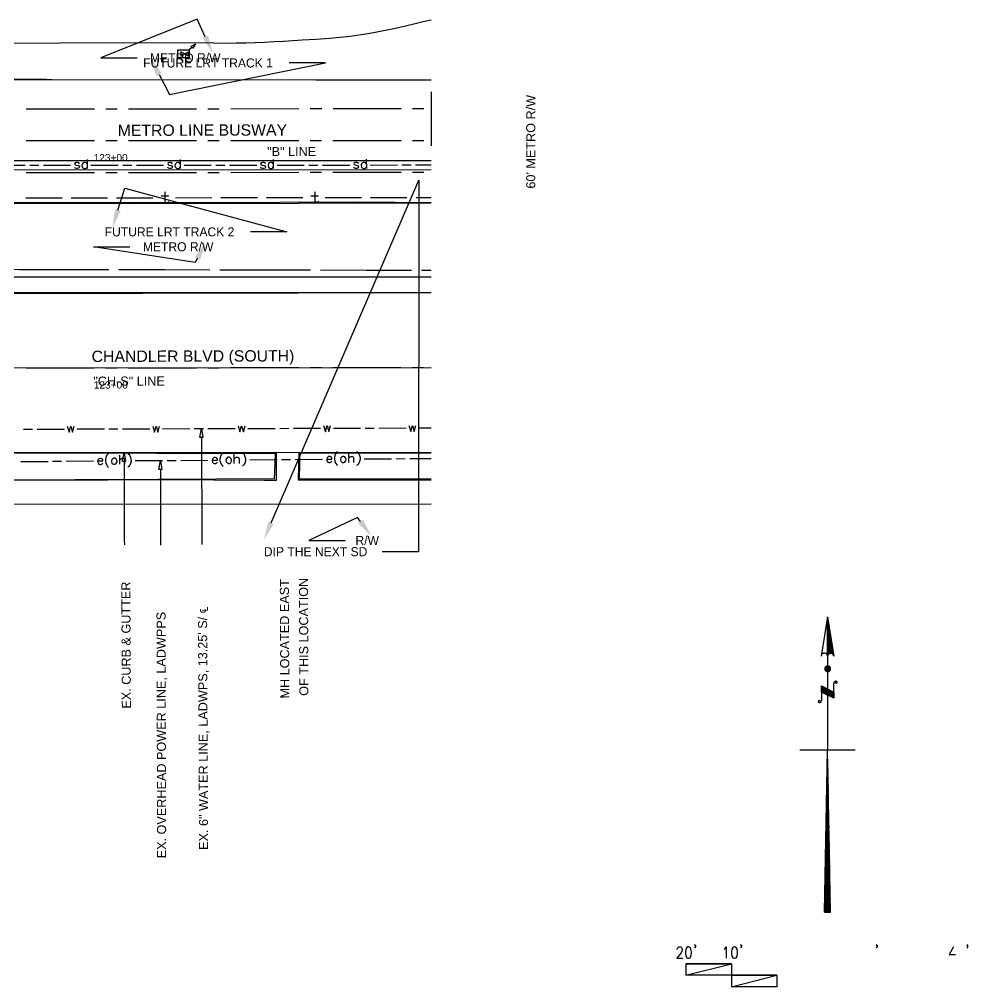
# Model space of a CAD drawing. Header units: feet. Extents: x 0 to 650, y -1 to 437.
# Drawn here: x 440.8 to 649.5, y 78.5 to 291.4 of the extents above; entities that cross this region are included whole.
import ezdxf
from ezdxf import colors
from ezdxf.entities.mleader import LeaderData, LeaderLine
from ezdxf.math import Vec2, Vec3

# ---------------------------------------------------------------- set-up
doc = ezdxf.new("R2010")
doc.units = ezdxf.units.FT
for name, color, linetype in [('AGUA', 5, 'CONTINUOUS'), ('ANOTACION', 8, 'CONTINUOUS'), ('DIGITALIZADO', 7, 'CONTINUOUS'), ('DRENAJE_PLUVIAL', 3, 'CONTINUOUS'), ('EJE_VIA', 7, 'CONTINUOUS'), ('ELECTRICO_AEREO', 1, 'CONTINUOUS'), ('ESTRUCTURAS', 7, 'CONTINUOUS'), ('METRO_RW', 140, 'CONTINUOUS'), ('TELECOM', 30, 'CONTINUOUS'), ('TOPO', 8, 'CONTINUOUS')]:
    doc.layers.add(name, color=color, linetype=linetype)
doc.styles.add('CAD_TEXT', font='Arial')

msp = doc.modelspace()

# ---------------------------------------------------------------- linework, layer by layer
at = {"layer": 'AGUA'}
for p, q in [((441.73, 201.23), (443.73, 201.23)), ((444.73, 201.23), (450.73, 201.23)), ((453.53, 201.27), (459.53, 201.27)), ((460.53, 201.27), (462.53, 201.27)), ((463.53, 201.27), (469.53, 201.3)), ((472.33, 201.3), (478.33, 201.33)), ((479.33, 201.33), (481.33, 201.33)), ((482.33, 201.33), (488.33, 201.37)), ((491.13, 201.37), (497.13, 201.37)), ((498.13, 201.37), (500.13, 201.4)), ((501.13, 201.4), (507.13, 201.4)), ((509.93, 201.4), (515.93, 201.43)), ((516.93, 201.43), (518.93, 201.43)), ((519.93, 201.43), (525.93, 201.47)), ((528.73, 201.47), (531.47, 201.47))]:
    msp.add_line(p, q, dxfattribs=at)
for points in [[(451.37, 201.83), (451.77, 200.5), (452.13, 201.83), (452.53, 200.5), (452.9, 201.83)], [(470.17, 201.87), (470.57, 200.53), (470.93, 201.87), (471.33, 200.53), (471.7, 201.87)], [(488.97, 201.93), (489.37, 200.6), (489.73, 201.93), (490.13, 200.6), (490.5, 201.93)], [(507.77, 201.97), (508.17, 200.63), (508.53, 202), (508.93, 200.67), (509.3, 202)], [(526.57, 202.03), (526.97, 200.7), (527.33, 202.03), (527.73, 200.7), (528.1, 202.03)]]:
    msp.add_lwpolyline(points, dxfattribs=at)
at = {"layer": 'DIGITALIZADO'}
for points in [[(480.57, 199.33), (480.9, 201.33), (481.23, 199.33), (480.57, 199.33)], [(480.9, 199.33), (480.97, 176.8), (481, 175.8)], [(463.53, 194.07), (463.87, 196.07), (464.2, 194.07), (463.53, 194.07)], [(463.87, 194.07), (463.9, 176.77), (463.93, 175.77)], [(471.53, 192.33), (471.87, 194.33), (472.2, 192.33), (471.53, 192.33)], [(471.87, 192.33), (471.9, 176.7), (471.9, 175.7)]]:
    msp.add_lwpolyline(points, dxfattribs=at)
at = {"layer": 'DRENAJE_PLUVIAL'}
for p, q in [((259.33, 260.2), (531.47, 260.33)), ((455.73, 260.53), (455.73, 258.53)), ((476.23, 260.53), (476.23, 258.53)), ((496.7, 260.53), (496.7, 258.53)), ((517.17, 260.57), (517.2, 258.57)), ((259.33, 258.2), (531.47, 258.33)), ((436.1, 259.27), (442.1, 259.3)), ((443.1, 259.3), (445.1, 259.3)), ((446.1, 259.3), (452.1, 259.3)), ((456.57, 259.3), (462.57, 259.3)), ((463.57, 259.3), (465.57, 259.3)), ((466.57, 259.3), (472.57, 259.3)), ((477.07, 259.3), (483.07, 259.3)), ((484.07, 259.3), (486.07, 259.3)), ((487.07, 259.3), (493.07, 259.3)), ((497.53, 259.3), (503.53, 259.3)), ((504.53, 259.3), (506.53, 259.3)), ((507.53, 259.3), (513.53, 259.3)), ((518.03, 259.3), (524.03, 259.33)), ((525.03, 259.33), (527.03, 259.33)), ((528.03, 259.33), (531.47, 259.33))]:
    msp.add_line(p, q, dxfattribs=at)
for points in [[(454.03, 259.57), (453.93, 259.77), (453.63, 259.87), (453.37, 259.87), (453.07, 259.77), (452.97, 259.57), (453.07, 259.4), (453.27, 259.3), (453.73, 259.2), (453.93, 259.1), (454.03, 258.9), (453.93, 258.63), (453.63, 258.53), (453.37, 258.53), (453.07, 258.63), (452.97, 258.8)], [(455.73, 259.57), (455.53, 259.77), (455.37, 259.87), (455.07, 259.87), (454.87, 259.77), (454.7, 259.57), (454.6, 259.3), (454.6, 259.1), (454.7, 258.8), (454.87, 258.63), (455.07, 258.53), (455.37, 258.53), (455.53, 258.63), (455.73, 258.8)], [(474.5, 259.6), (474.4, 259.77), (474.13, 259.87), (473.83, 259.87), (473.57, 259.77), (473.47, 259.6), (473.57, 259.4), (473.73, 259.3), (474.23, 259.2), (474.4, 259.1), (474.5, 258.93), (474.4, 258.63), (474.13, 258.53), (473.83, 258.53), (473.57, 258.63), (473.47, 258.83)], [(476.23, 259.6), (476.03, 259.77), (475.83, 259.87), (475.57, 259.87), (475.37, 259.77), (475.17, 259.6), (475.07, 259.3), (475.07, 259.1), (475.17, 258.83), (475.37, 258.63), (475.57, 258.53), (475.83, 258.53), (476.03, 258.63), (476.23, 258.83)], [(495, 259.6), (494.9, 259.8), (494.6, 259.87), (494.33, 259.87), (494.03, 259.8), (493.93, 259.6), (494.03, 259.4), (494.23, 259.3), (494.7, 259.2), (494.9, 259.13), (495, 258.93), (494.9, 258.63), (494.6, 258.53), (494.33, 258.53), (494.03, 258.63), (493.93, 258.83)], [(496.7, 259.6), (496.5, 259.8), (496.33, 259.87), (496.03, 259.87), (495.83, 259.8), (495.67, 259.6), (495.57, 259.3), (495.57, 259.13), (495.67, 258.83), (495.83, 258.63), (496.03, 258.53), (496.33, 258.53), (496.5, 258.63), (496.7, 258.83)], [(515.47, 259.6), (515.37, 259.8), (515.1, 259.9), (514.8, 259.9), (514.5, 259.8), (514.43, 259.6), (514.5, 259.4), (514.7, 259.33), (515.17, 259.23), (515.37, 259.13), (515.47, 258.93), (515.37, 258.67), (515.1, 258.57), (514.8, 258.57), (514.5, 258.67), (514.43, 258.83)], [(517.17, 259.6), (517, 259.8), (516.8, 259.9), (516.5, 259.9), (516.33, 259.8), (516.13, 259.6), (516.03, 259.33), (516.03, 259.13), (516.13, 258.83), (516.33, 258.67), (516.5, 258.57), (516.8, 258.57), (517, 258.67), (517.17, 258.83)]]:
    msp.add_lwpolyline(points, dxfattribs=at)
at = {"layer": 'EJE_VIA'}
for p, q in [((457.33, 264.63), (442.33, 264.63)), ((462.33, 264.63), (459.83, 264.63)), ((479.83, 264.63), (464.83, 264.63)), ((484.83, 264.63), (482.33, 264.63)), ((502.33, 264.67), (487.33, 264.63)), ((507.33, 264.67), (504.83, 264.67)), ((524.87, 264.67), (509.83, 264.67)), ((529.87, 264.67), (527.37, 264.67)), ((457.3, 214.63), (442.3, 214.63)), ((462.3, 214.63), (459.8, 214.63)), ((479.8, 214.63), (464.8, 214.63)), ((484.8, 214.63), (482.3, 214.63)), ((502.3, 214.67), (487.3, 214.67)), ((507.3, 214.67), (504.8, 214.67)), ((524.8, 214.67), (509.8, 214.67)), ((529.8, 214.67), (527.3, 214.67))]:
    msp.add_line(p, q, dxfattribs=at)
msp.add_lwpolyline([(531.47, 214.67), (331.77, 214.57), (131.87, 214.5)], dxfattribs=at)
at = {"layer": 'ELECTRICO_AEREO'}
for p, q in [((513.3, 193.87), (513.3, 195.87)), ((441.13, 194.07), (447.13, 194.1)), ((448.13, 194.13), (450.13, 194.13)), ((451.13, 194.13), (457.13, 194.2)), ((462.9, 193.47), (462.9, 195.47)), ((466.33, 194.27), (472.33, 194.3)), ((473.33, 194.3), (475.33, 194.33)), ((476.33, 194.33), (482.33, 194.4)), ((488.1, 193.67), (488.1, 195.67)), ((491.53, 194.47), (497.53, 194.5)), ((498.53, 194.5), (500.53, 194.53)), ((501.53, 194.53), (507.53, 194.6)), ((516.73, 194.67), (522.73, 194.7)), ((523.73, 194.7), (525.73, 194.73)), ((526.73, 194.73), (531.47, 194.77))]:
    msp.add_line(p, q, dxfattribs=at)
for points in [[(460.43, 195.83), (460.23, 195.63), (460.03, 195.37), (459.87, 194.97), (459.77, 194.5), (459.77, 194.1), (459.87, 193.63), (460.07, 193.27), (460.23, 192.97), (460.43, 192.8)], [(464.7, 195.87), (464.9, 195.67), (465.1, 195.4), (465.27, 195), (465.37, 194.53), (465.4, 194.17), (465.3, 193.67), (465.1, 193.3), (464.93, 193), (464.73, 192.83)], [(485.63, 196.03), (485.43, 195.83), (485.23, 195.57), (485.07, 195.17), (484.97, 194.7), (484.97, 194.3), (485.07, 193.83), (485.27, 193.47), (485.47, 193.17), (485.63, 193)], [(489.9, 196.07), (490.1, 195.87), (490.3, 195.6), (490.47, 195.2), (490.57, 194.73), (490.6, 194.37), (490.5, 193.87), (490.3, 193.5), (490.13, 193.2), (489.93, 193.03)], [(510.83, 196.23), (510.63, 196.03), (510.43, 195.77), (510.27, 195.37), (510.17, 194.9), (510.17, 194.5), (510.27, 194.03), (510.47, 193.67), (510.67, 193.37), (510.83, 193.2)], [(515.1, 196.27), (515.3, 196.07), (515.5, 195.8), (515.7, 195.4), (515.8, 194.93), (515.8, 194.57), (515.7, 194.07), (515.5, 193.7), (515.33, 193.4), (515.13, 193.23)], [(458.03, 194.2), (459.2, 194.2), (459.2, 194.4), (459.1, 194.6), (458.8, 194.77), (458.53, 194.77), (458.33, 194.67), (458.13, 194.5), (458.03, 194.2), (458.07, 194), (458.13, 193.73), (458.33, 193.53), (458.53, 193.43), (458.83, 193.43), (459, 193.53), (459.2, 193.73)], [(461.57, 194.8), (461.37, 194.7), (461.2, 194.5), (461.1, 194.23), (461.1, 194.03), (461.2, 193.73), (461.4, 193.57), (461.57, 193.47), (461.87, 193.47), (462.07, 193.57), (462.23, 193.77), (462.33, 194.03), (462.33, 194.23), (462.23, 194.5), (462.03, 194.7), (461.87, 194.8), (461.57, 194.8)], [(462.9, 194.43), (463.2, 194.7), (463.37, 194.8), (463.67, 194.8), (463.87, 194.73), (463.97, 194.43), (463.97, 193.47)], [(483.27, 194.4), (484.4, 194.4), (484.4, 194.6), (484.3, 194.8), (484, 194.97), (483.73, 194.97), (483.53, 194.87), (483.33, 194.7), (483.27, 194.4), (483.27, 194.2), (483.33, 193.93), (483.53, 193.73), (483.73, 193.63), (484.03, 193.63), (484.2, 193.73), (484.4, 193.93)], [(486.77, 195), (486.57, 194.9), (486.4, 194.7), (486.3, 194.43), (486.3, 194.23), (486.4, 193.93), (486.6, 193.77), (486.77, 193.67), (487.07, 193.67), (487.27, 193.77), (487.43, 193.97), (487.53, 194.23), (487.53, 194.43), (487.43, 194.7), (487.23, 194.9), (487.07, 195), (486.77, 195)], [(488.1, 194.63), (488.4, 194.9), (488.57, 195), (488.87, 195), (489.07, 194.93), (489.17, 194.63), (489.17, 193.67)], [(508.47, 194.6), (509.6, 194.6), (509.6, 194.8), (509.5, 195), (509.2, 195.17), (508.93, 195.17), (508.73, 195.07), (508.53, 194.87), (508.47, 194.6), (508.47, 194.4), (508.57, 194.13), (508.73, 193.93), (508.93, 193.83), (509.23, 193.83), (509.4, 193.93), (509.6, 194.13)], [(511.97, 195.2), (511.77, 195.1), (511.6, 194.9), (511.5, 194.63), (511.5, 194.43), (511.6, 194.13), (511.8, 193.97), (511.97, 193.87), (512.27, 193.87), (512.47, 193.97), (512.63, 194.17), (512.73, 194.43), (512.73, 194.63), (512.63, 194.9), (512.43, 195.1), (512.27, 195.2), (511.97, 195.2)], [(513.3, 194.83), (513.6, 195.1), (513.77, 195.2), (514.07, 195.2), (514.27, 195.13), (514.37, 194.83), (514.37, 193.87)]]:
    msp.add_lwpolyline(points, dxfattribs=at)
at = {"layer": 'ESTRUCTURAS'}
for p, q in [((476.33, 284.23), (476.37, 283.23)), ((478.07, 283.23), (476.33, 284.23)), ((476.37, 283.23), (478.07, 284.23)), ((478.07, 284.23), (478.07, 283.23)), ((618.7, 159.9), (617.3, 151.23)), ((618.7, 159.9), (618.7, 130.63)), ((618.7, 159.07), (618.83, 159.17)), ((618.83, 159.03), (618.7, 159.17)), ((618.7, 158.87), (618.83, 159)), ((618.87, 158.83), (618.7, 159)), ((618.7, 158.7), (618.87, 158.87)), ((618.9, 158.6), (618.7, 158.8)), ((618.7, 158.53), (618.9, 158.7)), ((618.93, 158.4), (618.7, 158.63)), ((618.7, 158.33), (618.93, 158.53)), ((618.97, 158.2), (618.7, 158.47)), ((618.7, 158.17), (618.93, 158.4)), ((619, 157.97), (618.7, 158.27)), ((618.7, 157.97), (618.97, 158.23)), ((619.03, 157.77), (618.7, 158.1)), ((618.7, 157.8), (619, 158.07)), ((618.7, 157.63), (619, 157.93)), ((619.07, 157.57), (618.7, 157.93)), ((618.7, 157.43), (619.03, 157.77)), ((619.1, 157.33), (618.7, 157.73)), ((618.7, 157.27), (619.07, 157.6)), ((619.13, 157.13), (618.7, 157.57)), ((618.7, 157.07), (619.1, 157.47)), ((619.17, 156.9), (618.7, 157.37)), ((618.7, 156.9), (619.1, 157.3)), ((619.2, 156.7), (618.7, 157.2)), ((618.7, 156.73), (619.13, 157.17)), ((619.23, 156.5), (618.7, 157.03)), ((618.7, 156.53), (619.17, 157)), ((618.7, 156.37), (619.2, 156.83)), ((619.27, 156.27), (618.7, 156.83)), ((618.7, 156.17), (619.2, 156.7)), ((619.3, 156.07), (618.7, 156.67)), ((618.7, 156), (619.23, 156.53)), ((619.33, 155.83), (618.7, 156.47)), ((618.7, 155.83), (619.27, 156.37)), ((619.37, 155.63), (618.7, 156.3)), ((618.7, 155.63), (619.3, 156.23)), ((619.4, 155.43), (618.7, 156.13)), ((618.7, 155.47), (619.3, 156.07)), ((619.43, 155.2), (618.7, 155.93)), ((618.7, 155.3), (619.33, 155.9)), ((618.7, 155.1), (619.37, 155.77)), ((619.47, 155), (618.7, 155.77)), ((618.7, 154.93), (619.37, 155.6)), ((619.5, 154.8), (618.7, 155.57)), ((618.7, 154.73), (619.4, 155.43)), ((619.53, 154.57), (618.7, 155.4)), ((618.7, 154.57), (619.43, 155.3)), ((619.57, 154.37), (618.7, 155.23)), ((618.7, 154.4), (619.47, 155.13)), ((619.6, 154.13), (618.7, 155.03)), ((618.7, 154.2), (619.47, 154.97)), ((619.63, 153.93), (618.7, 154.87)), ((618.7, 154.03), (619.5, 154.83)), ((619.67, 153.73), (618.7, 154.7)), ((618.7, 153.83), (619.53, 154.67)), ((618.7, 153.67), (619.57, 154.5)), ((619.7, 153.5), (618.7, 154.5)), ((618.7, 153.5), (619.57, 154.37)), ((619.73, 153.3), (618.7, 154.33)), ((618.7, 153.3), (619.6, 154.2)), ((619.77, 153.07), (618.7, 154.13)), ((618.7, 153.13), (619.63, 154.03)), ((619.8, 152.87), (618.7, 153.97)), ((618.7, 152.97), (619.63, 153.9)), ((619.83, 152.67), (618.7, 153.8)), ((618.7, 152.77), (619.67, 153.73)), ((619.87, 152.43), (618.7, 153.6)), ((618.7, 152.6), (619.7, 153.57)), ((618.7, 152.4), (619.73, 153.43)), ((619.9, 152.23), (618.7, 153.43)), ((618.7, 152.23), (619.73, 153.27)), ((619.93, 152), (618.7, 153.23)), ((618.7, 152.07), (619.77, 153.1)), ((619.97, 151.8), (618.7, 153.07)), ((618.7, 151.87), (619.8, 152.97)), ((620, 151.6), (618.7, 152.9)), ((618.7, 151.7), (619.83, 152.8)), ((619.53, 151.87), (618.7, 152.7)), ((618.7, 151.5), (619.83, 152.63)), ((619.37, 151.87), (618.7, 152.53)), ((619.2, 151.87), (618.7, 152.37)), ((619.07, 151.8), (618.7, 152.17)), ((618.97, 151.73), (618.7, 152)), ((618.87, 151.63), (618.7, 151.8)), ((618.8, 151.53), (618.7, 151.63)), ((619.23, 151.87), (619.87, 152.5)), ((619.43, 151.87), (619.9, 152.33)), ((619.6, 151.87), (619.9, 152.17)), ((619.7, 151.8), (619.93, 152.03)), ((619.8, 151.7), (619.97, 151.87)), ((618.1, 148.6), (618.6, 149.07)), ((618.1, 148.4), (618.7, 149)), ((618.7, 148.77), (618.47, 149.03)), ((618.7, 148.97), (618.6, 149.1)), ((618.7, 149), (618.8, 149.1)), ((618.7, 148.8), (618.97, 149.07)), ((618.7, 148.63), (619.07, 149)), ((619.37, 148.5), (618.77, 149.1)), ((619.3, 148.77), (619.03, 149)), ((618.7, 148), (618.1, 148.6)), ((618.7, 147.83), (618.1, 148.43)), ((618.13, 148.23), (618.7, 148.8)), ((618.7, 148.2), (618.17, 148.73)), ((618.47, 147.9), (618.17, 148.17)), ((618.2, 148.1), (618.7, 148.63)), ((618.7, 148.4), (618.23, 148.87)), ((618.27, 148), (618.7, 148.43)), ((618.7, 148.6), (618.33, 148.97)), ((618.4, 147.93), (618.7, 148.23)), ((618.53, 147.87), (618.7, 148.03)), ((619.37, 148.33), (618.7, 148.97)), ((618.7, 148.43), (619.2, 148.9)), ((618.7, 148.23), (619.27, 148.8)), ((619.3, 148.2), (618.7, 148.77)), ((618.7, 148.03), (619.33, 148.67)), ((619.23, 148.07), (618.7, 148.6)), ((618.7, 147.87), (619.37, 148.5)), ((619.13, 147.97), (618.7, 148.4)), ((619.03, 147.9), (618.7, 148.2)), ((618.87, 147.83), (618.7, 148)), ((618.9, 147.83), (619.33, 148.3)), ((617.33, 143.3), (617.33, 144.73)), ((617.33, 144.73), (620.1, 143.33)), ((617.33, 144.73), (617.33, 141.5)), ((620.1, 142.03), (620.1, 145.27)), ((617.33, 144.6), (617.47, 144.7)), ((617.33, 144.4), (617.57, 144.63)), ((618.7, 143.23), (617.33, 144.6)), ((617.33, 144.2), (617.7, 144.57)), ((617.33, 144), (617.83, 144.5)), ((617.33, 143.83), (617.97, 144.43)), ((618.7, 143.03), (617.33, 144.4)), ((617.33, 143.63), (618.1, 144.37)), ((617.33, 143.43), (618.2, 144.3)), ((618.7, 142.83), (617.33, 144.2)), ((618.67, 142.7), (617.33, 144)), ((618.33, 142.83), (617.33, 143.83)), ((617.97, 143), (617.33, 143.63)), ((617.6, 143.17), (617.33, 143.43)), ((617.4, 143.27), (618.33, 144.23)), ((618.7, 143.4), (617.43, 144.7)), ((617.5, 143.23), (618.47, 144.17)), ((617.63, 143.17), (618.6, 144.1)), ((617.77, 143.1), (618.7, 144.03)), ((618.7, 143.6), (617.83, 144.5)), ((617.9, 143.03), (618.7, 143.83)), ((618.03, 142.97), (618.7, 143.63)), ((618.17, 142.9), (618.7, 143.47)), ((618.7, 143.8), (618.2, 144.3)), ((618.3, 142.87), (618.7, 143.27)), ((618.43, 142.8), (618.7, 143.07)), ((618.57, 142.73), (618.7, 142.87)), ((618.7, 144), (618.6, 144.1)), ((620.1, 142.6), (618.7, 144)), ((618.7, 143.83), (618.83, 143.97)), ((618.7, 143.63), (618.97, 143.9)), ((618.7, 143.47), (619.1, 143.83)), ((620.1, 142.43), (618.7, 143.8)), ((618.7, 143.27), (619.23, 143.77)), ((618.7, 143.07), (619.37, 143.73)), ((618.7, 142.87), (619.5, 143.67)), ((618.7, 142.7), (619.6, 143.6)), ((620.1, 142.23), (618.7, 143.6)), ((620.1, 142.03), (618.7, 143.4)), ((619.73, 142.2), (618.7, 143.23)), ((619.4, 142.37), (618.7, 143.03)), ((619.03, 142.53), (618.7, 142.83)), ((618.83, 142.6), (619.73, 143.53)), ((620.1, 142.8), (618.97, 143.9)), ((618.97, 142.57), (619.87, 143.47)), ((619.1, 142.5), (620, 143.4)), ((619.23, 142.43), (620.1, 143.3)), ((620.1, 143), (619.37, 143.7)), ((619.37, 142.37), (620.1, 143.1)), ((619.47, 142.3), (620.1, 142.93)), ((619.6, 142.27), (620.1, 142.73)), ((620.1, 143.2), (619.77, 143.5)), ((619.73, 142.2), (620.1, 142.53)), ((619.87, 142.13), (620.1, 142.33)), ((620, 142.07), (620.1, 142.17)), ((612.6, 130.63), (624.8, 130.63)), ((618.03, 94.9), (618.7, 130.63)), ((618.67, 128.27), (618.77, 128.37)), ((618.77, 128.23), (618.67, 128.33)), ((618.67, 128.07), (618.77, 128.17)), ((618.77, 128.03), (618.67, 128.13)), ((618.67, 127.9), (618.77, 128)), ((618.77, 127.83), (618.67, 127.97)), ((618.67, 127.7), (618.77, 127.8)), ((618.77, 127.67), (618.67, 127.77)), ((618.6, 125.53), (618.8, 125.73)), ((618.8, 125.5), (618.6, 125.7)), ((618.63, 127.5), (618.77, 127.6)), ((618.63, 127.3), (618.77, 127.43)), ((618.77, 127.27), (618.63, 127.4)), ((618.63, 127.1), (618.77, 127.23)), ((618.77, 127.07), (618.63, 127.2)), ((618.63, 126.9), (618.77, 127.03)), ((618.77, 126.87), (618.63, 127)), ((618.63, 126.7), (618.77, 126.87)), ((618.77, 126.67), (618.63, 126.83)), ((618.63, 126.53), (618.77, 126.67)), ((618.8, 126.47), (618.63, 126.63)), ((618.63, 126.33), (618.8, 126.47)), ((618.8, 126.3), (618.63, 126.43)), ((618.63, 126.13), (618.8, 126.3)), ((618.8, 126.1), (618.63, 126.27)), ((618.63, 125.93), (618.8, 126.1)), ((618.8, 125.9), (618.63, 126.07)), ((618.63, 125.73), (618.8, 125.93)), ((618.8, 125.7), (618.63, 125.87)), ((618.77, 127.47), (618.67, 127.57)), ((618.57, 123.8), (618.83, 124.03)), ((618.57, 123.6), (618.83, 123.83)), ((618.83, 123.57), (618.57, 123.8)), ((618.57, 123.4), (618.83, 123.67)), ((618.83, 123.37), (618.57, 123.63)), ((618.57, 123.2), (618.83, 123.47)), ((618.6, 125.33), (618.8, 125.53)), ((618.8, 125.3), (618.6, 125.5)), ((618.6, 125.17), (618.8, 125.37)), ((618.8, 125.1), (618.6, 125.33)), ((618.6, 124.97), (618.8, 125.17)), ((618.8, 124.93), (618.6, 125.13)), ((618.6, 124.77), (618.8, 124.97)), ((618.83, 124.73), (618.6, 124.93)), ((618.6, 124.57), (618.83, 124.8)), ((618.83, 124.53), (618.6, 124.77)), ((618.6, 124.37), (618.83, 124.6)), ((618.83, 124.33), (618.6, 124.57)), ((618.6, 124.17), (618.83, 124.4)), ((618.83, 124.13), (618.6, 124.37)), ((618.6, 123.97), (618.83, 124.23)), ((618.83, 123.93), (618.6, 124.2)), ((618.83, 123.73), (618.6, 124)), ((618.53, 122.03), (618.87, 122.33)), ((618.53, 121.83), (618.87, 122.17)), ((618.87, 121.8), (618.53, 122.13)), ((618.53, 121.63), (618.87, 121.97)), ((618.87, 121.6), (618.53, 121.93)), ((618.53, 121.43), (618.87, 121.77)), ((618.87, 121.4), (618.53, 121.73)), ((618.53, 121.23), (618.87, 121.6)), ((618.9, 121.2), (618.53, 121.57)), ((618.53, 121.07), (618.87, 121.4)), ((618.9, 121.03), (618.53, 121.37)), ((618.83, 123.17), (618.57, 123.43)), ((618.57, 123), (618.83, 123.3)), ((618.87, 122.97), (618.57, 123.23)), ((618.57, 122.8), (618.83, 123.1)), ((618.87, 122.77), (618.57, 123.07)), ((618.57, 122.6), (618.87, 122.9)), ((618.87, 122.57), (618.57, 122.87)), ((618.57, 122.43), (618.87, 122.73)), ((618.87, 122.37), (618.57, 122.7)), ((618.57, 122.23), (618.87, 122.53)), ((618.87, 122.2), (618.57, 122.5)), ((618.87, 122), (618.57, 122.3)), ((618.5, 120.27), (618.9, 120.67)), ((618.5, 120.07), (618.9, 120.47)), ((618.5, 119.87), (618.9, 120.27)), ((618.9, 119.83), (618.5, 120.23)), ((618.5, 119.7), (618.9, 120.1)), ((618.9, 119.67), (618.5, 120.07)), ((618.5, 119.5), (618.9, 119.9)), ((618.9, 119.47), (618.5, 119.87)), ((618.5, 119.3), (618.9, 119.7)), ((618.93, 119.27), (618.5, 119.67)), ((618.5, 119.1), (618.9, 119.53)), ((618.93, 119.07), (618.5, 119.5)), ((618.5, 118.9), (618.93, 119.33)), ((618.93, 118.87), (618.5, 119.3)), ((618.53, 120.87), (618.9, 121.2)), ((618.9, 120.83), (618.53, 121.17)), ((618.53, 120.67), (618.9, 121.03)), ((618.9, 120.63), (618.53, 121)), ((618.53, 120.47), (618.9, 120.83)), ((618.9, 120.43), (618.53, 120.8)), ((618.9, 120.23), (618.53, 120.6)), ((618.9, 120.03), (618.53, 120.43)), ((618.43, 116.77), (618.97, 117.27)), ((618.43, 116.57), (618.97, 117.07)), ((618.47, 118.5), (618.93, 118.97)), ((618.47, 118.33), (618.93, 118.77)), ((618.47, 118.13), (618.93, 118.57)), ((618.93, 118.1), (618.47, 118.53)), ((618.47, 117.93), (618.93, 118.4)), ((618.93, 117.9), (618.47, 118.37)), ((618.47, 117.73), (618.93, 118.2)), ((618.93, 117.7), (618.47, 118.17)), ((618.47, 117.53), (618.93, 118.03)), ((618.97, 117.5), (618.47, 118)), ((618.47, 117.33), (618.93, 117.83)), ((618.97, 117.3), (618.47, 117.8)), ((618.47, 117.13), (618.97, 117.63)), ((618.97, 117.1), (618.47, 117.6)), ((618.47, 116.97), (618.97, 117.47)), ((618.97, 116.93), (618.47, 117.43)), ((618.97, 116.73), (618.47, 117.23)), ((618.5, 118.7), (618.93, 119.13)), ((618.93, 118.67), (618.5, 119.1)), ((618.93, 118.47), (618.5, 118.93)), ((618.93, 118.3), (618.5, 118.73)), ((618.4, 115), (619, 115.57)), ((618.4, 114.8), (619, 115.4)), ((618.4, 114.6), (619, 115.2)), ((618.4, 114.4), (619, 115)), ((619, 114.37), (618.4, 114.97)), ((618.43, 116.37), (618.97, 116.9)), ((618.43, 116.17), (618.97, 116.7)), ((618.97, 116.13), (618.43, 116.67)), ((618.43, 115.97), (618.97, 116.5)), ((618.97, 115.93), (618.43, 116.47)), ((618.43, 115.77), (618.97, 116.33)), ((619, 115.73), (618.43, 116.3)), ((618.43, 115.6), (618.97, 116.13)), ((619, 115.57), (618.43, 116.1)), ((618.43, 115.4), (618.97, 115.93)), ((619, 115.37), (618.43, 115.9)), ((618.43, 115.2), (619, 115.77)), ((619, 115.17), (618.43, 115.73)), ((619, 114.97), (618.43, 115.53)), ((619, 114.77), (618.43, 115.37)), ((619, 114.57), (618.43, 115.17)), ((618.97, 116.53), (618.47, 117.03)), ((618.97, 116.33), (618.47, 116.87)), ((618.37, 113.03), (619.03, 113.7)), ((618.37, 112.87), (619.03, 113.5)), ((618.37, 112.67), (619.03, 113.33)), ((618.37, 112.47), (619.03, 113.13)), ((619.03, 112.43), (618.37, 113.1)), ((618.37, 112.27), (619.03, 112.93)), ((619.07, 112.23), (618.37, 112.9)), ((618.4, 114.23), (619, 114.83)), ((619, 114.2), (618.4, 114.8)), ((618.4, 114.03), (619, 114.63)), ((619.03, 114), (618.4, 114.6)), ((618.4, 113.83), (619, 114.43)), ((619.03, 113.8), (618.4, 114.4)), ((618.4, 113.63), (619, 114.27)), ((619.03, 113.6), (618.4, 114.23)), ((618.4, 113.43), (619, 114.07)), ((619.03, 113.4), (618.4, 114.03)), ((618.4, 113.23), (619.03, 113.87)), ((619.03, 113.2), (618.4, 113.83)), ((619.03, 113), (618.4, 113.67)), ((619.03, 112.83), (618.4, 113.47)), ((619.03, 112.63), (618.4, 113.27)), ((618.33, 111.3), (619.07, 112)), ((618.33, 111.1), (619.07, 111.8)), ((618.33, 110.9), (619.07, 111.63)), ((618.33, 110.7), (619.07, 111.43)), ((619.07, 110.67), (618.33, 111.4)), ((618.33, 110.5), (619.07, 111.23)), ((619.1, 110.47), (618.33, 111.2)), ((618.33, 110.33), (619.07, 111.07)), ((619.1, 110.27), (618.33, 111.03)), ((618.33, 110.13), (619.07, 110.87)), ((619.1, 110.1), (618.33, 110.83)), ((618.33, 109.93), (619.07, 110.7)), ((618.37, 112.07), (619.03, 112.77)), ((619.07, 112.03), (618.37, 112.73)), ((618.37, 111.87), (619.03, 112.57)), ((619.07, 111.83), (618.37, 112.53)), ((618.37, 111.7), (619.03, 112.37)), ((619.07, 111.63), (618.37, 112.33)), ((618.37, 111.5), (619.07, 112.2)), ((619.07, 111.47), (618.37, 112.17)), ((619.07, 111.27), (618.37, 111.97)), ((619.07, 111.07), (618.37, 111.77)), ((619.07, 110.87), (618.37, 111.6)), ((618.27, 107.77), (619.13, 108.6)), ((618.3, 109.53), (619.1, 110.3)), ((618.3, 109.33), (619.1, 110.13)), ((618.3, 109.13), (619.1, 109.93)), ((618.3, 108.97), (619.1, 109.73)), ((618.3, 108.77), (619.1, 109.57)), ((619.1, 108.73), (618.3, 109.53)), ((618.3, 108.57), (619.1, 109.37)), ((619.13, 108.53), (618.3, 109.33)), ((618.3, 108.37), (619.1, 109.17)), ((619.13, 108.33), (618.3, 109.13)), ((618.3, 108.17), (619.1, 109)), ((619.13, 108.13), (618.3, 108.97)), ((618.3, 107.97), (619.1, 108.8)), ((619.13, 107.93), (618.3, 108.77)), ((619.13, 107.73), (618.3, 108.57)), ((619.1, 109.9), (618.33, 110.67)), ((618.33, 109.73), (619.07, 110.5)), ((619.1, 109.7), (618.33, 110.47)), ((619.1, 109.5), (618.33, 110.27)), ((619.1, 109.3), (618.33, 110.1)), ((619.1, 109.1), (618.33, 109.9)), ((619.1, 108.9), (618.33, 109.7)), ((618.23, 106.03), (619.13, 106.93)), ((618.23, 105.83), (619.17, 106.73)), ((618.23, 105.63), (619.17, 106.53)), ((618.27, 107.6), (619.13, 108.43)), ((618.27, 107.4), (619.13, 108.23)), ((618.27, 107.2), (619.13, 108.07)), ((618.27, 107), (619.13, 107.87)), ((619.13, 106.97), (618.27, 107.83)), ((618.27, 106.8), (619.13, 107.67)), ((619.17, 106.77), (618.27, 107.63)), ((618.27, 106.6), (619.13, 107.5)), ((619.17, 106.57), (618.27, 107.47)), ((618.27, 106.4), (619.13, 107.3)), ((619.17, 106.37), (618.27, 107.27)), ((618.27, 106.23), (619.13, 107.1)), ((619.17, 106.17), (618.27, 107.07)), ((619.17, 106), (618.27, 106.9)), ((619.17, 105.8), (618.27, 106.7)), ((619.17, 105.6), (618.27, 106.5)), ((619.13, 107.53), (618.3, 108.4)), ((619.13, 107.37), (618.3, 108.2)), ((619.13, 107.17), (618.3, 108.03)), ((618.2, 104.27), (619.17, 105.23)), ((618.2, 104.07), (619.2, 105.03)), ((618.2, 103.87), (619.2, 104.87)), ((618.2, 103.67), (619.2, 104.67)), ((618.2, 103.5), (619.2, 104.47)), ((618.2, 103.3), (619.2, 104.3)), ((618.23, 105.43), (619.17, 106.37)), ((618.23, 105.23), (619.17, 106.17)), ((618.23, 105.03), (619.17, 105.97)), ((619.2, 105), (618.23, 105.93)), ((618.23, 104.87), (619.17, 105.8)), ((619.2, 104.8), (618.23, 105.77)), ((618.23, 104.67), (619.17, 105.6)), ((619.2, 104.63), (618.23, 105.57)), ((618.23, 104.47), (619.17, 105.43)), ((619.2, 104.43), (618.23, 105.4)), ((619.2, 104.23), (618.23, 105.2)), ((619.2, 104.03), (618.23, 105)), ((619.2, 103.83), (618.23, 104.83)), ((619.2, 103.63), (618.23, 104.63)), ((619.2, 103.43), (618.23, 104.43)), ((619.17, 105.4), (618.27, 106.33)), ((619.17, 105.2), (618.27, 106.13)), ((618.17, 102.5), (619.2, 103.53)), ((618.17, 102.3), (619.2, 103.37)), ((618.17, 102.13), (619.23, 103.17)), ((618.17, 101.93), (619.23, 102.97)), ((618.17, 101.73), (619.23, 102.8)), ((618.17, 101.53), (619.23, 102.6)), ((618.17, 101.33), (619.23, 102.4)), ((619.27, 101.3), (618.17, 102.37)), ((618.17, 101.13), (619.23, 102.23)), ((619.27, 101.1), (618.17, 102.2)), ((619.23, 103.27), (618.2, 104.27)), ((618.2, 103.1), (619.2, 104.1)), ((619.23, 103.07), (618.2, 104.07)), ((618.2, 102.9), (619.2, 103.9)), ((619.23, 102.87), (618.2, 103.87)), ((618.2, 102.7), (619.2, 103.73)), ((619.23, 102.67), (618.2, 103.7)), ((619.23, 102.47), (618.2, 103.5)), ((619.23, 102.27), (618.2, 103.3)), ((619.23, 102.1), (618.2, 103.13)), ((619.23, 101.9), (618.2, 102.93)), ((619.23, 101.7), (618.2, 102.77)), ((619.27, 101.5), (618.2, 102.57)), ((618.13, 100.57), (619.23, 101.67)), ((618.13, 100.37), (619.27, 101.47)), ((618.13, 100.17), (619.27, 101.27)), ((618.13, 99.97), (619.27, 101.1)), ((618.13, 99.77), (619.27, 100.9)), ((618.13, 99.57), (619.27, 100.73)), ((619.3, 99.53), (618.13, 100.7)), ((618.13, 99.4), (619.27, 100.53)), ((619.3, 99.37), (618.13, 100.5)), ((618.13, 99.2), (619.27, 100.33)), ((619.3, 99.17), (618.13, 100.3)), ((618.13, 99), (619.27, 100.17)), ((619.3, 98.97), (618.13, 100.13)), ((618.17, 100.93), (619.23, 102.03)), ((619.27, 100.9), (618.17, 102)), ((618.17, 100.77), (619.23, 101.83)), ((619.27, 100.73), (618.17, 101.8)), ((619.27, 100.53), (618.17, 101.63)), ((619.27, 100.33), (618.17, 101.43)), ((619.27, 100.13), (618.17, 101.23)), ((619.27, 99.93), (618.17, 101.07)), ((619.3, 99.73), (618.17, 100.87)), ((618.07, 97.03), (619.3, 98.27)), ((618.07, 96.83), (619.3, 98.1)), ((618.1, 98.8), (619.27, 99.97)), ((618.1, 98.6), (619.27, 99.77)), ((618.1, 98.4), (619.3, 99.6)), ((618.1, 98.2), (619.3, 99.4)), ((618.1, 98.03), (619.3, 99.2)), ((618.1, 97.83), (619.3, 99.03)), ((618.1, 97.63), (619.3, 98.83)), ((619.33, 97.6), (618.1, 98.8)), ((618.1, 97.43), (619.3, 98.63)), ((619.33, 97.4), (618.1, 98.6)), ((618.1, 97.23), (619.3, 98.47)), ((619.33, 97.2), (618.1, 98.43)), ((619.33, 97), (618.1, 98.23)), ((619.33, 96.8), (618.1, 98.07)), ((619.3, 98.77), (618.13, 99.93)), ((619.3, 98.57), (618.13, 99.73)), ((619.3, 98.37), (618.13, 99.57)), ((619.3, 98.17), (618.13, 99.37)), ((619.3, 98), (618.13, 99.17)), ((619.33, 97.8), (618.13, 99)), ((618.03, 95.3), (619.33, 96.57)), ((618.03, 95.1), (619.33, 96.4)), ((618.03, 94.9), (619.33, 96.2)), ((618.07, 96.67), (619.33, 97.9)), ((618.07, 96.47), (619.33, 97.7)), ((618.07, 96.27), (619.33, 97.53)), ((618.07, 96.07), (619.33, 97.33)), ((618.07, 95.87), (619.33, 97.13)), ((619.37, 95.83), (618.07, 97.1)), ((618.07, 95.67), (619.33, 96.97)), ((619.37, 95.63), (618.07, 96.93)), ((618.07, 95.47), (619.33, 96.77)), ((619.37, 95.43), (618.07, 96.73)), ((619.37, 95.27), (618.07, 96.53)), ((619.37, 95.07), (618.07, 96.37)), ((619.37, 94.9), (618.07, 96.17)), ((619.17, 94.9), (618.07, 95.97)), ((618.97, 94.9), (618.07, 95.8)), ((619.33, 96.63), (618.1, 97.87)), ((619.33, 96.43), (618.1, 97.67)), ((619.33, 96.23), (618.1, 97.5)), ((619.37, 96.03), (618.1, 97.3)), ((618.23, 94.9), (619.37, 96)), ((618.4, 94.9), (619.37, 95.83)), ((618.4, 94.9), (618.03, 95.23)), ((618.2, 94.9), (618.03, 95.03)), ((618.77, 94.9), (618.07, 95.6)), ((618.6, 94.9), (618.07, 95.43)), ((618.6, 94.9), (619.37, 95.63)), ((618.8, 94.9), (619.37, 95.47)), ((619, 94.9), (619.37, 95.27)), ((619.17, 94.9), (619.37, 95.07))]:
    msp.add_line(p, q, dxfattribs=at)
for points in [[(478.97, 285), (478.57, 285.37), (479.57, 286), (478.97, 285)], [(478.77, 285.17), (478.23, 284.63), (478.23, 282.9), (475.73, 282.9), (475.73, 284.63), (478.23, 284.63)], [(618.7, 151.23), (618.7, 159.9), (620.07, 151.23), (619.93, 151.63), (619.6, 151.87), (619.17, 151.87), (618.83, 151.63), (618.7, 151.23)], [(618.7, 151.23), (618.7, 151.37), (618.6, 151.6), (618.43, 151.8), (618.33, 151.87), (618.2, 151.9), (618.07, 151.93), (617.93, 151.93), (617.8, 151.9), (617.7, 151.87), (617.57, 151.8), (617.4, 151.6), (617.37, 151.47), (617.3, 151.23)], [(618.8, 147.83), (618.97, 147.87), (619.13, 147.97), (619.27, 148.1), (619.33, 148.23), (619.37, 148.43), (619.33, 148.63), (619.27, 148.8), (619.17, 148.93), (619, 149.03), (618.83, 149.1), (618.67, 149.1), (618.47, 149.07), (618.33, 148.97), (618.2, 148.83), (618.13, 148.67), (618.1, 148.47), (618.1, 148.3), (618.17, 148.13), (618.3, 148), (618.43, 147.9), (618.6, 147.83), (618.8, 147.83)], [(620.7, 145.7), (620.6, 145.73), (620.47, 145.73), (620.3, 145.67), (620.2, 145.57), (620.1, 145.43), (620.1, 145.27)], [(620.47, 145.73), (620.4, 145.63), (620.37, 145.5), (620.43, 145.37)], [(620.53, 145.3), (620.63, 145.3), (620.73, 145.3), (620.83, 145.43), (620.83, 145.57), (620.73, 145.7)], [(620.1, 143.33), (620.1, 142.03), (617.33, 143.3)], [(616.93, 141.47), (616.8, 141.47), (616.67, 141.4), (616.63, 141.27), (616.63, 141.17), (616.73, 141.07)], [(616.77, 141.07), (616.9, 141.03), (617.07, 141.07), (617.2, 141.13), (617.3, 141.27), (617.33, 141.4), (617.33, 141.5)], [(616.97, 141.03), (617.07, 141.17), (617.07, 141.27), (617, 141.4)], [(618.03, 94.9), (619.37, 94.9), (618.7, 130.63)], [(585.6, 86.7), (585.7, 87.03), (585.8, 87.17), (585.97, 87.3), (586.37, 87.3), (586.53, 87.17), (586.63, 87.03), (586.73, 86.8), (586.73, 86.57), (586.63, 86.33), (586.47, 85.97), (585.5, 84.8), (586.83, 84.8)], [(587.97, 87.3), (587.7, 87.17), (587.5, 86.8), (587.4, 86.2), (587.4, 85.87), (587.5, 85.27), (587.7, 84.9), (587.97, 84.8), (588.17, 84.8), (588.47, 84.9), (588.63, 85.27), (588.73, 85.87), (588.73, 86.2), (588.63, 86.8), (588.47, 87.17), (588.17, 87.3), (587.97, 87.3)], [(589.6, 87.63), (589.5, 87.77), (589.4, 87.63), (589.6, 87.63)], [(589.6, 87.63), (589.6, 87.4), (589.5, 87.17), (589.4, 87.03)], [(595.93, 86.8), (596.13, 86.93), (596.4, 87.3), (596.4, 84.8)], [(598.13, 87.3), (597.83, 87.17), (597.63, 86.8), (597.53, 86.2), (597.53, 85.87), (597.63, 85.27), (597.83, 84.9), (598.13, 84.8), (598.3, 84.8), (598.6, 84.9), (598.8, 85.27), (598.87, 85.87), (598.87, 86.2), (598.8, 86.8), (598.6, 87.17), (598.3, 87.3), (598.13, 87.3)], [(599.73, 87.63), (599.63, 87.77), (599.53, 87.63), (599.73, 87.63)], [(599.73, 87.63), (599.73, 87.4), (599.63, 87.17), (599.53, 87.03)], [(629.6, 87.63), (629.5, 87.77), (629.4, 87.63), (629.6, 87.63)], [(629.6, 87.63), (629.6, 87.4), (629.5, 87.17), (629.4, 87.03)], [(646.4, 87.3), (645.47, 85.63), (646.87, 85.63)], [(649.53, 87.63), (649.47, 87.77), (649.37, 87.63), (649.47, 87.53)], [(649.53, 87.63), (649.53, 87.4), (649.47, 87.17), (649.37, 87.03)], [(587.53, 83.53), (587.53, 81.03), (597.53, 83.53), (587.53, 83.53), (597.53, 83.53), (597.53, 81.03), (587.53, 81.03)], [(597.53, 81.03), (597.53, 78.53), (607.53, 81.03), (597.53, 81.03), (607.53, 81.03), (607.53, 78.53), (597.53, 78.53)]]:
    msp.add_lwpolyline(points, dxfattribs=at)
at = {"layer": 'METRO_RW'}
for p, q in [((457.33, 271.63), (442.33, 271.63)), ((462.33, 271.63), (459.83, 271.63)), ((479.83, 271.63), (464.83, 271.63)), ((484.83, 271.63), (482.33, 271.63)), ((502.33, 271.67), (487.33, 271.63)), ((507.37, 271.67), (504.83, 271.67)), ((524.87, 271.67), (509.87, 271.67)), ((529.87, 271.67), (527.37, 271.67)), ((457.33, 264.63), (442.33, 264.63)), ((462.33, 264.63), (459.83, 264.63)), ((479.83, 264.63), (464.83, 264.63)), ((484.83, 264.63), (482.33, 264.63)), ((502.33, 264.67), (487.33, 264.63)), ((507.33, 264.67), (504.83, 264.67)), ((524.87, 264.67), (509.83, 264.67)), ((529.87, 264.67), (527.37, 264.67)), ((457.33, 257.63), (442.33, 257.63)), ((462.33, 257.63), (459.83, 257.63)), ((479.83, 257.63), (464.83, 257.63)), ((484.83, 257.63), (482.33, 257.63)), ((502.33, 257.67), (487.33, 257.63)), ((507.33, 257.67), (504.83, 257.67)), ((524.83, 257.67), (509.83, 257.67)), ((529.83, 257.67), (527.33, 257.67)), ((531.47, 234.67), (331.77, 234.57)), ((457.3, 214.63), (442.3, 214.63)), ((462.3, 214.63), (459.8, 214.63)), ((479.8, 214.63), (464.8, 214.63)), ((484.8, 214.63), (482.3, 214.63)), ((502.3, 214.67), (487.3, 214.67)), ((507.3, 214.67), (504.8, 214.67)), ((524.8, 214.67), (509.8, 214.67)), ((529.8, 214.67), (527.3, 214.67)), ((531.47, 184.67), (381.73, 184.6))]:
    msp.add_line(p, q, dxfattribs=at)
at = {"layer": 'TELECOM'}
for p, q in [((442.23, 252.13), (450.23, 252.13)), ((452.23, 252.13), (460.23, 252.13)), ((462.23, 252.13), (470.23, 252.13)), ((472.03, 252.57), (473.7, 252.57)), ((475.2, 252.13), (483.2, 252.17)), ((485.2, 252.17), (493.2, 252.17)), ((495.2, 252.17), (503.2, 252.17)), ((505, 252.57), (506.67, 252.57)), ((508.13, 252.17), (516.13, 252.17)), ((518.13, 252.17), (526.13, 252.17)), ((528.13, 252.17), (531.47, 252.17))]:
    msp.add_line(p, q, dxfattribs=at)
for points in [[(472.87, 253.4), (472.87, 251.3), (473.3, 250.9), (473.7, 251.3)], [(505.83, 253.4), (505.83, 251.33), (506.23, 250.9), (506.67, 251.33)]]:
    msp.add_lwpolyline(points, dxfattribs=at)
at = {"layer": 'TOPO'}
msp.add_line((529.33, 236.17), (531.47, 236.17), dxfattribs=at)
for points in [[(483.6, 286.17), (486.5, 286.13), (488.57, 286.17), (490.63, 286.23), (492.7, 286.3), (494.8, 286.37), (496.87, 286.47), (498.93, 286.57), (501, 286.7), (503.07, 286.83), (506.1, 287.03), (509.13, 287.23), (510.63, 287.37), (512.13, 287.53), (513.63, 287.7), (515.13, 287.9), (516.97, 288.17), (518.8, 288.5), (520.63, 288.83), (522.47, 289.2), (524.27, 289.6), (526.1, 290.03), (527.93, 290.47), (529.73, 290.87), (531.47, 291.27)], [(483.6, 286.17), (449.83, 286.13), (430.9, 286.07)], [(392.77, 283.9), (392.83, 278.27), (411.03, 278.17), (446.83, 278.23)], [(531.47, 278), (506.1, 278), (448.03, 278.07), (422.17, 278.07)], [(531.43, 275.43), (531.47, 264.6), (531.47, 263.53)], [(372.6, 231), (370, 231.03), (368.63, 231.03), (368.6, 238.6), (368.63, 243.63), (368.6, 251.03), (372.53, 251.1), (375.23, 251.07), (418.17, 251.07), (453.43, 251.07), (480.67, 251.07), (515.53, 251.2), (531.47, 251.07)], [(368.73, 231.07), (368.73, 250.8), (372.4, 250.83), (372.4, 246.93), (375.37, 246.93), (375.33, 250.9), (399.93, 250.9), (429.73, 250.9), (464.9, 250.87), (502.2, 250.9), (531.47, 250.97)], [(430.77, 236.37), (440.77, 236.33), (454.83, 236.33), (460.53, 236.3)], [(462.73, 236.3), (472.73, 236.3), (482.73, 236.27)], [(484.93, 236.27), (494.93, 236.23), (504.93, 236.23)], [(368.73, 231.07), (369.8, 231.1), (369.83, 235.07), (372.77, 235.17), (372.7, 231.13), (398.3, 231.13), (434.9, 231.23), (467.57, 231.23), (501.97, 231.33), (531.47, 231.27)], [(507.13, 236.23), (517.13, 236.2), (527.13, 236.17)], [(531.47, 231.17), (502.23, 231.13), (467.97, 231.07), (433.9, 231.03), (395.53, 231)], [(434.53, 196.07), (434.4, 190), (460.23, 190.03), (472.43, 190.1), (494.77, 190), (497.4, 189.97), (497.4, 194.37), (497.4, 196.1)], [(434.53, 196.07), (471.87, 196.07), (497.4, 196.1), (502.3, 196.07), (531.47, 196.17)], [(497, 190.33), (497.07, 191.83), (497.17, 195.83), (471.1, 195.83), (434.67, 195.9), (434.6, 190.07), (471.37, 190.23), (497, 190.33)], [(502.3, 196.07), (502.17, 190.07), (531.47, 190.07)], [(531.47, 190.23), (521.87, 190.23), (502.5, 190.17), (502.5, 191.93), (502.5, 195.9), (521.9, 196), (531.47, 196)], [(531.47, 196), (521.9, 196), (502.5, 195.9), (502.5, 191.93)]]:
    msp.add_lwpolyline(points, dxfattribs=at)

# ---------------------------------------------------------------- texts
at = {"layer": 'ANOTACION', "style": 'CAD_TEXT'}
for s, height, rotation, p in [("60' METRO R/W", 1.9907, 90, (554.37, 254.13)), ('METRO LINE BUSWAY', 2.4886, 0.1593, (462.47, 265.7)), ('"B" LINE', 1.991, 0.1427, (495.37, 261.27)), ('CHANDLER BLVD (SOUTH)', 2.4886, 0.1702, (456.73, 215.97)), ('"CH-S" LINE', 1.9909, 0.0991, (457.1, 210.77)), ('OF THIS LOCATION', 1.9909, 90.1759, (504.43, 142.53)), ('EX. CURB & GUTTER', 1.9909, 90.2693, (465.37, 139.7)), ('MH LOCATED EAST', 1.9909, 90.1759, (500.23, 141.93)), ('EX. 6" WATER LINE, LADWPS, 13.25\' S/ ℄', 1.9909, 90.2693, (482.37, 108.63)), ('EX. OVERHEAD POWER LINE, LADWPPS', 1.9909, 90.1427, (473.13, 106.77))]:
    msp.add_text(s, height=height, rotation=rotation, dxfattribs=at).set_placement(p)
for p in [(457.17, 260.13), (457.2, 210.13)]:
    msp.add_text('123+00', height=1.593, dxfattribs=at).set_placement(p)

# ---------------------------------------------------------------- leaders
at = {"layer": 'ANOTACION'}
ml = msp.add_multileader_mtext('Standard', dxfattribs=at)
ml.set_content('METRO R/W')
ml.set_leader_properties(linetype='ByLayer')
ml.build(insert=Vec2(0, 0))
ctx = ml.context
ctx.base_point, ctx.char_height = Vec3(466.72, 282.9), 1.991
notes = []
notes.append((ctx, [(0, (1, 1, 0), (458.72, 282.9), (1, 0), 8, [(0, [(483.43, 283.9), (479.97, 291.37)], 0, [])])]))
ctx.mtext.insert, ctx.mtext.alignment = Vec3(485.1, 283.9), 3
ml = msp.add_multileader_mtext('Standard', dxfattribs=at)
ml.set_content('FUTURE LRT TRACK 1')
ml.set_leader_properties(linetype='ByLayer')
ml.build(insert=Vec2(0, 0))
ctx = ml.context
ctx.base_point, ctx.char_height = Vec3(466.07, 281.77), 1.9907
notes.append((ctx, [(0, (1, 1, 0), (508.19, 281.77), (-1, 0), 8, [(0, [(469.73, 282.77), (473.87, 274.83)], 0, [])])]))
ctx.mtext.insert = Vec3(468.07, 282.77)
ml = msp.add_multileader_mtext('Standard', dxfattribs=at)
ml.set_content('DIP THE NEXT SD')
ml.set_leader_properties(linetype='ByLayer')
ml.build(insert=Vec2(0, 0))
ctx = ml.context
ctx.base_point, ctx.char_height = Vec3(492.63, 174.24), 1.9909
notes.append((ctx, [(0, (1, 1, 0), (528.67, 174.24), (-1, 0), 8, [(0, [(494.63, 176.9), (528.77, 256)], 0, [])])]))
ctx.mtext.insert = Vec3(494.63, 175.23)
ml = msp.add_multileader_mtext('Standard', dxfattribs=at)
ml.set_content('FUTURE LRT TRACK 2')
ml.set_leader_properties(linetype='ByLayer')
ml.build(insert=Vec2(0, 0))
ctx = ml.context
ctx.base_point, ctx.char_height = Vec3(457.6, 244.6), 1.9907
notes.append((ctx, [(0, (1, 1, 0), (499.72, 244.6), (-1, 0), 8, [(0, [(461.3, 245.6), (464.03, 254.23)], 0, [])])]))
ctx.mtext.insert = Vec3(459.6, 245.6)
ml = msp.add_multileader_mtext('Standard', dxfattribs=at)
ml.set_content('METRO R/W')
ml.set_leader_properties(linetype='ByLayer')
ml.build(insert=Vec2(0, 0))
ctx = ml.context
ctx.base_point, ctx.char_height = Vec3(465.15, 241.34), 1.991
notes.append((ctx, [(0, (1, 1, 0), (457.15, 241.34), (1, 0), 8, [(0, [(481.87, 242.33), (479.53, 237.87)], 0, [])])]))
ctx.mtext.insert, ctx.mtext.alignment = Vec3(483.53, 242.33), 3
ml = msp.add_multileader_mtext('Standard', dxfattribs=at)
ml.set_content('R/W')
ml.set_leader_properties(linetype='ByLayer')
ml.build(insert=Vec2(0, 0))
ctx = ml.context
ctx.base_point, ctx.char_height = Vec3(512.51, 176.7), 1.991
notes.append((ctx, [(0, (1, 1, 0), (504.51, 176.7), (1, 0), 8, [(0, [(518.3, 177.7), (515.23, 181.77)], 0, [])])]))
ctx.mtext.insert, ctx.mtext.alignment = Vec3(519.97, 177.7), 3
for ctx, leaders in notes:
    for number, flags, end, landing, length, lines in leaders:
        leader = LeaderData()
        leader.index, (leader.has_last_leader_line, leader.has_dogleg_vector, leader.attachment_direction) = number, flags
        leader.last_leader_point, leader.dogleg_vector, leader.dogleg_length = Vec3(end), Vec3(landing), length
        for number, points, colour, breaks in lines:
            line = LeaderLine()
            line.index, line.vertices, line.color, line.breaks = number, Vec3.list(points), colors.encode_raw_color(colour), breaks
            leader.lines.append(line)
        ctx.leaders.append(leader)

doc.saveas('drawing.dxf')
